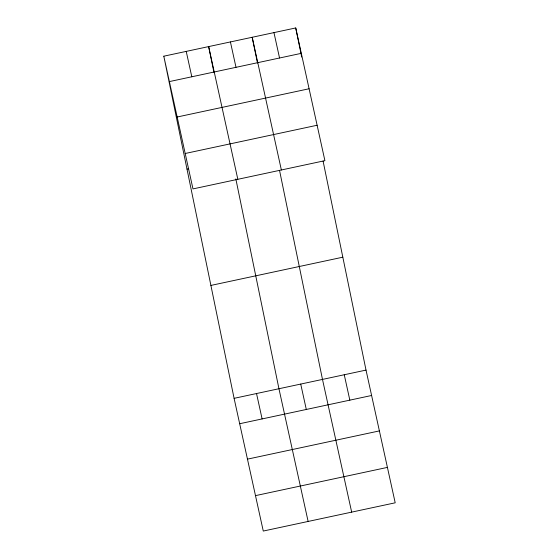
<?xml version="1.0" encoding="UTF-8"?>
<svg xmlns="http://www.w3.org/2000/svg" width="559" height="559" viewBox="0 0 559 559"><rect width="100%" height="100%" fill="white"/><g stroke="black" fill="none" stroke-linecap="round" stroke-linejoin="round"><path stroke-width="0.84" d="M163.801 56.193L295.725 27.95L324.905 160.664L192.981 188.907L163.801 56.193L234.095 398.336L263.275 531.05L395.199 502.807L366.019 370.093L323.081 161.09M169.384 81.586L301.308 53.343M177.168 117.006L309.092 88.762M185.19 153.494L317.114 125.251M186.999 169.097L188.656 168.741M210.897 285.425L342.821 257.189M234.095 398.336L366.019 370.093M239.678 423.729L371.609 395.486M247.469 459.142L379.393 430.905M255.491 495.637L387.415 467.394M273.959 32.611L279.542 58.003M344.253 374.754L349.836 400.146M281.366 169.985L252.186 37.271L257.461 62.929M351.667 512.128L322.487 379.414L279.542 170.411M230.42 41.932L236.003 67.325M300.721 384.075L306.304 409.467M237.834 179.306L208.654 46.593L213.922 72.251M308.128 521.449L278.948 388.736L235.835 178.887M186.224 51.393L191.807 76.786M256.525 393.536L262.108 418.929M295.725 27.95L301.699 57.032"/></g></svg>
